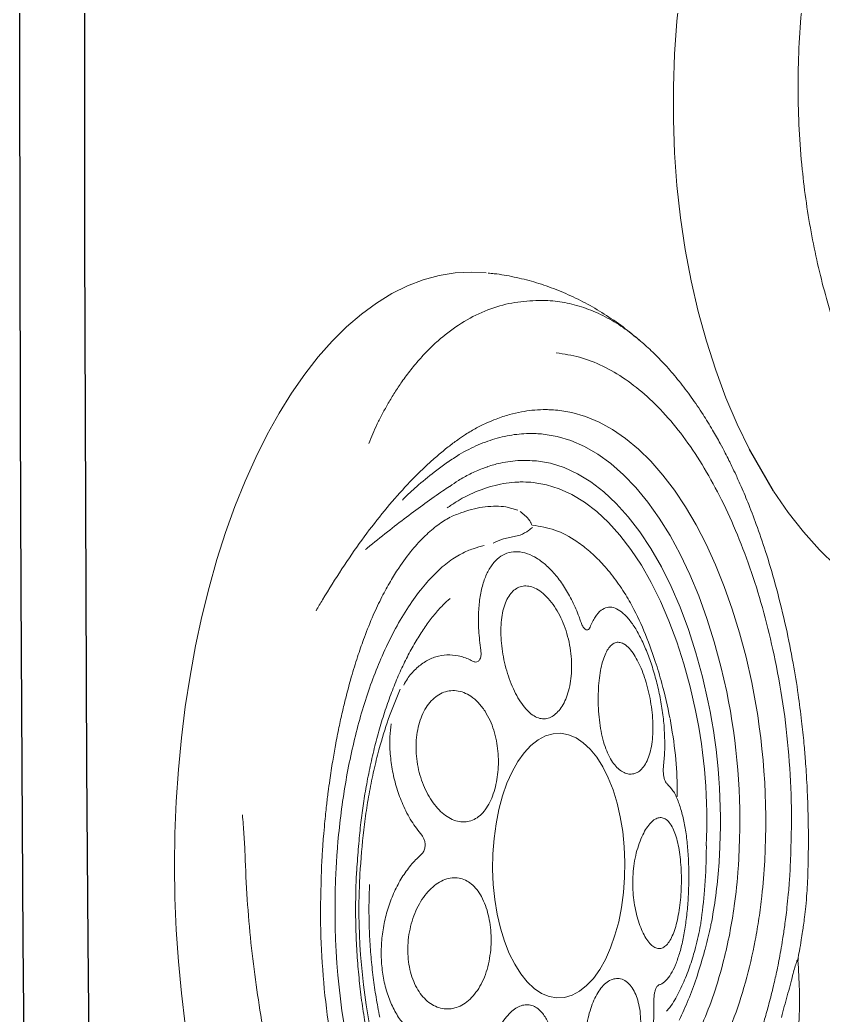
# Model space of a CAD drawing. Extents: x 403 to 503, y 484 to 637.
# Drawn here: x 413.847 to 417.71, y 536.238 to 541.022 of the extents above; entities that cross this region are included whole.
import ezdxf

# ---------------------------------------------------------------- set-up
doc = ezdxf.new("R2010")
doc.units = 0
doc.header["$MEASUREMENT"] = 0
doc.linetypes.add('SLD-Solid', pattern=[0])
doc.layers.add('1', color=4, linetype='Continuous')
doc.layers.add('DIM', color=3, linetype='Continuous')

# ---------------------------------------------------------------- blocks, each defined once
blk = doc.blocks.new('DIRECTIONAL JET1')
at = {"layer": '1', "color": 3, "linetype": 'SLD-Solid', "lineweight": 15, "flags": 128}
for points in [[(1.6656, 1.0425), (1.5441, 1.1012), (1.4165, 1.1554), (1.2832, 1.2047), (1.1448, 1.2491), (1.0017, 1.2884), (0.8547, 1.3223), (0.7042, 1.3508), (0.5509, 1.3737), (0.3953, 1.391), (0.2382, 1.4025), (0.0802, 1.4083), (-0.0782, 1.4083), (-0.2362, 1.4025), (-0.3933, 1.3909), (-0.5488, 1.3736), (-0.7022, 1.3507), (-0.8526, 1.3222), (-0.9997, 1.2882), (-1.1428, 1.249), (-1.2812, 1.2046), (-1.4145, 1.1552), (-1.5421, 1.1011), (-1.6636, 1.0423)], [(-1.8637, 0.9268), (-1.9654, 0.8567), (-2.0591, 0.783), (-2.1447, 0.706), (-2.2216, 0.6261), (-2.2895, 0.5435), (-2.3483, 0.4586), (-2.3977, 0.3717), (-2.4374, 0.2831), (-2.4673, 0.1934), (-2.4873, 0.1026), (-2.4974, 0.0114), (-2.4974, -0.0801), (-2.4938, -0.1237)]]:
    blk.add_lwpolyline(points, dxfattribs=at)
at = {"layer": '1', "color": 3, "linetype": 'SLD-Solid', "lineweight": 15}
blk.add_open_spline([(-1.6352, 0.3749), (-1.6173, 0.3857), (-1.5542, 0.4237), (-1.4384, 0.4848), (-1.2823, 0.5552), (-1.1152, 0.6183), (-0.9494, 0.67), (-0.7893, 0.7111), (-0.6358, 0.7434), (-0.478, 0.7696), (-0.3072, 0.7906), (-0.1247, 0.8046), (0.0704, 0.8101), (0.267, 0.8059), (0.4477, 0.7929), (0.6104, 0.7742), (0.7062, 0.7583), (0.7542, 0.7504)], degree=3, knots=[0, 0, 0, 0, 0.029367, 0.103767, 0.178168, 0.254729, 0.331291, 0.393306, 0.455321, 0.518568, 0.581815, 0.656275, 0.730735, 0.807359, 0.883982, 0.94187, 1, 1, 1, 1], dxfattribs=at)
at = {"layer": 'DIM'}
blk.add_line((-1.8637, 0.9268), (-1.6636, 1.0423), dxfattribs=at)
blk = doc.blocks.new('SS1')
at = {"layer": '1', "color": 3, "linetype": 'SLD-Solid', "lineweight": 15}
for p, q in [((1.9381, -1.3722), (1.8914, -1.308)), ((2.8528, -1.4853), (2.8491, -1.5574)), ((1.57, -1.6407), (1.5871, -1.7212)), ((1.7085, -1.7099), (1.7234, -1.6524)), ((2.5135, -2.3072), (2.5116, -2.3095)), ((0.0948, -2.6164), (0.0588, -2.6162)), ((0.0348, -2.7727), (0.0807, -2.7748)), ((-0.4571, -3.0569), (-0.4548, -3.0569)), ((-0.4548, -3.0569), (-0.4444, -3.0575))]:
    blk.add_line(p, q, dxfattribs=at)
at = {"layer": '1', "color": 3, "linetype": 'SLD-Solid', "lineweight": 15, "flags": 128}
for points in [[(-2.8506, -1.5574), (-2.8542, -1.4853), (-2.85, -1.4081), (-2.8375, -1.331), (-2.8166, -1.2545), (-2.7875, -1.1786), (-2.7502, -1.1036), (-2.7048, -1.0297), (-2.6515, -0.9572), (-2.5905, -0.8862), (-2.5218, -0.817), (-2.4457, -0.7497), (-2.3625, -0.6846), (-2.2723, -0.6219), (-2.1755, -0.5616), (-2.0723, -0.5041), (-1.963, -0.4495), (-1.848, -0.3979), (-1.7276, -0.3495), (-1.602, -0.3044), (-1.4718, -0.2628), (-1.3373, -0.2248), (-1.1989, -0.1904), (-1.0569, -0.1599), (-0.9118, -0.1332), (-0.7641, -0.1106), (-0.6141, -0.0919), (-0.4624, -0.0773), (-0.3092, -0.0669), (-0.1552, -0.0606), (-0.0007, -0.0586), (0.1538, -0.0606), (0.3078, -0.0669), (0.4609, -0.0773), (0.6127, -0.0919), (0.7627, -0.1106), (0.9104, -0.1332), (1.0555, -0.1599), (1.1974, -0.1904), (1.3359, -0.2248), (1.4704, -0.2628), (1.6006, -0.3044), (1.7262, -0.3495), (1.8466, -0.3979), (1.9616, -0.4495), (2.0709, -0.5041), (2.1741, -0.5616), (2.2709, -0.6219), (2.3611, -0.6846), (2.4443, -0.7497), (2.5204, -0.817), (2.589, -0.8862), (2.6501, -0.9572), (2.7034, -1.0297), (2.7488, -1.1036), (2.7861, -1.1786), (2.8152, -1.2545), (2.8361, -1.331), (2.8486, -1.4081), (2.8528, -1.4853), (2.8528, -1.4853)], [(-0.0916, -1.5919), (-0.0178, -1.5887), (0.0561, -1.5899), (0.1293, -1.5953), (0.2007, -1.605), (0.2694, -1.6187), (0.3345, -1.6363), (0.395, -1.6576), (0.4502, -1.6823), (0.4992, -1.71), (0.5415, -1.7403), (0.5765, -1.7729), (0.6037, -1.8073), (0.6227, -1.8431), (0.6332, -1.8797), (0.6352, -1.9167), (0.6286, -1.9535), (0.6135, -1.9897), (0.5901, -2.0248), (0.5587, -2.0583), (0.5197, -2.0898), (0.4737, -2.1187), (0.4212, -2.1448), (0.3631, -2.1677), (0.3001, -2.1871), (0.2329, -2.2026), (0.1626, -2.2142), (0.0902, -2.2216), (0.0164, -2.2247), (-0.0575, -2.2236), (-0.1307, -2.2182), (-0.2021, -2.2085), (-0.2708, -2.1948), (-0.3359, -2.1771), (-0.3964, -2.1559), (-0.4516, -2.1312), (-0.5006, -2.1035), (-0.5429, -2.0732), (-0.5779, -2.0406), (-0.6051, -2.0062), (-0.6241, -1.9704), (-0.6347, -1.9338), (-0.6366, -1.8968), (-0.63, -1.86), (-0.6149, -1.8237), (-0.5915, -1.7886), (-0.5601, -1.7552), (-0.5211, -1.7237), (-0.4751, -1.6947), (-0.4227, -1.6686), (-0.3645, -1.6458), (-0.3015, -1.6264), (-0.2343, -1.6108), (-0.1641, -1.5993), (-0.0916, -1.5919)], [(1.8409, -1.7843), (1.8303, -1.847), (1.811, -1.9091), (1.7829, -1.9703), (1.7464, -2.0305), (1.7014, -2.0891), (1.6483, -2.1461), (1.5873, -2.2011), (1.5188, -2.2538), (1.443, -2.3039), (1.3603, -2.3512), (1.2712, -2.3956), (1.176, -2.4366), (1.0754, -2.4743), (0.9696, -2.5083), (0.8594, -2.5385), (0.7452, -2.5647)], [(1.9444, -1.8003), (1.9332, -1.8665), (1.9127, -1.9322), (1.8831, -1.997), (1.8443, -2.0607), (1.7968, -2.1227), (1.7406, -2.183), (1.6761, -2.2412), (1.6036, -2.2969), (1.5234, -2.3499), (1.4359, -2.4), (1.3416, -2.4469), (1.241, -2.4904), (1.1344, -2.5302), (1.0226, -2.5662), (0.9059, -2.5981), (0.7851, -2.6259)], [(0.835, -2.7143), (0.9567, -2.6865), (1.0744, -2.6547), (1.1876, -2.6191), (1.2959, -2.5799), (1.3987, -2.5371), (1.4956, -2.491), (1.5863, -2.4419), (1.6702, -2.3898), (1.7471, -2.3351), (1.8165, -2.2779), (1.8782, -2.2186), (1.9319, -2.1573), (1.9774, -2.0945), (2.0145, -2.0302), (2.043, -1.9649), (2.0628, -1.8987), (2.0737, -1.8321)], [(2.1883, -1.9025), (2.1776, -1.969), (2.1586, -2.0351), (2.1314, -2.1004), (2.096, -2.1648), (2.0527, -2.2279), (2.0015, -2.2896), (1.9428, -2.3495), (1.8767, -2.4075), (1.8034, -2.4633), (1.7233, -2.5167), (1.6367, -2.5675), (1.5439, -2.6155), (1.4453, -2.6605), (1.3413, -2.7023), (1.2322, -2.7408), (1.1185, -2.7758), (1.0007, -2.8072), (0.8792, -2.8348)]]:
    blk.add_lwpolyline(points, dxfattribs=at)
at = {"layer": '1', "color": 3, "linetype": 'SLD-Solid', "lineweight": 15}
for centre, radius, start, end in [((-0.2097, -4.4154), 3.5849, 86.8359, 101.5119), ((-0.2095, -3.9725), 3.027, 86.8359, 101.5119), ((0.2089, 0.0652), 2.684, 267.5635, 281.5263), ((0.208, 0.2075), 2.8916, 266.8359, 281.5119), ((0.2083, 0.366), 3.1434, 267.6723, 281.4998), ((0.2082, 0.4596), 3.3621, 266.8359, 281.5119)]:
    blk.add_arc(centre, radius, start, end, dxfattribs=at)
for points, knots in [([(0.053, -0.3977), (-0.0192, -0.4007), (-0.1616, -0.4066), (-0.3712, -0.4251), (-0.573, -0.4498), (-0.7662, -0.4806), (-0.9509, -0.5164), (-1.0682, -0.5447), (-1.1262, -0.5586)], [0, 0, 0, 0, 0.177758, 0.350785, 0.519308, 0.683545, 0.843707, 1, 1, 1, 1]), ([(0.2439, -0.385), (0.2123, -0.3878), (0.1488, -0.3935), (0.085, -0.3963), (0.053, -0.3977)], [0, 0, 0, 0, 0.497933, 1, 1, 1, 1]), ([(-0.9872, -0.8387), (-0.9081, -0.8238), (-0.7499, -0.7941), (-0.5008, -0.769), (-0.2478, -0.7575), (-0.0792, -0.7634), (0.0051, -0.7663)], [0, 0, 0, 0, 0.25, 0.5, 0.75, 1, 1, 1, 1]), ([(1.2246, -0.7395), (1.2422, -0.7499), (1.3115, -0.7907), (1.4274, -0.8636), (1.5656, -0.959), (1.6924, -1.0562), (1.8067, -1.1541), (1.8909, -1.2361), (1.9512, -1.3015), (1.9859, -1.3422), (2.0178, -1.382), (2.035, -1.4053), (2.0462, -1.4206)], [0, 0, 0, 0, 0.047927, 0.189273, 0.33146, 0.472864, 0.615132, 0.756548, 0.827223, 0.897894, 0.933233, 1, 1, 1, 1]), ([(0.0051, -0.7663), (0.013, -0.7667), (0.0258, -0.7674), (0.0456, -0.7686), (0.0677, -0.77), (0.0995, -0.7721), (0.1449, -0.7756), (0.1959, -0.7801), (0.2455, -0.785), (0.2967, -0.7906), (0.3506, -0.7971), (0.4221, -0.8069), (0.4969, -0.8181), (0.5816, -0.8331), (0.6607, -0.8486), (0.7363, -0.8652), (0.8218, -0.8859), (0.9146, -0.9109), (1.0116, -0.9413), (1.1072, -0.975), (1.2005, -1.0124), (1.2895, -1.0546), (1.365, -1.0958), (1.4421, -1.144), (1.5171, -1.1989), (1.5843, -1.2626), (1.6373, -1.323), (1.6623, -1.3641), (1.6744, -1.384)], [0, 0, 0, 0, 0.0102, 0.016575, 0.025763, 0.038933, 0.057956, 0.085006, 0.105873, 0.123374, 0.152941, 0.177736, 0.219724, 0.254777, 0.295478, 0.331404, 0.363909, 0.421732, 0.472603, 0.518682, 0.581209, 0.637573, 0.689393, 0.737658, 0.811463, 0.878836, 0.941481, 1, 1, 1, 1]), ([(1.5385, -1.5479), (1.5338, -1.5307), (1.5245, -1.4961), (1.4992, -1.4361), (1.4584, -1.3713), (1.398, -1.3049), (1.3229, -1.239), (1.2329, -1.1749), (1.1269, -1.113), (1.0142, -1.0587), (0.8976, -1.0117), (0.7801, -0.9715), (0.6564, -0.936), (0.5273, -0.9053), (0.3933, -0.8796), (0.2554, -0.8591), (0.1379, -0.8464), (0.0609, -0.8404), (0.0188, -0.8377), (0.0005, -0.8367), (-0.0119, -0.836)], [0, 0, 0, 0, 0.058275, 0.116544, 0.182109, 0.247932, 0.313649, 0.384625, 0.455769, 0.526743, 0.587384, 0.648024, 0.707943, 0.767859, 0.827732, 0.887601, 0.947268, 0.977084, 0.984536, 1, 1, 1, 1]), ([(-0.8637, -0.9952), (-0.8455, -0.9916), (-0.7927, -0.9809), (-0.7033, -0.9658), (-0.5949, -0.9512), (-0.4848, -0.9403), (-0.3733, -0.933), (-0.2612, -0.9294), (-0.1507, -0.9295), (-0.0732, -0.932), (-0.0332, -0.9341), (-0.0285, -0.9343)], [0, 0, 0, 0, 0.069066, 0.200543, 0.332094, 0.463702, 0.595352, 0.727032, 0.858727, 0.983492, 1, 1, 1, 1]), ([(-0.0424, -0.9501), (0.0291, -0.9552), (0.1373, -0.9629), (0.2775, -0.9827), (0.3815, -1.001), (0.4825, -1.0227), (0.5968, -1.0523), (0.7217, -1.0915), (0.8052, -1.1266), (0.847, -1.1442)], [0, 0, 0, 0, 0.215379, 0.326076, 0.43678, 0.547811, 0.658846, 0.829425, 1, 1, 1, 1]), ([(-0.0287, -0.9349), (-0.022, -0.9353), (0.0231, -0.9379), (0.1016, -0.9442), (0.204, -0.9543), (0.2994, -0.967), (0.3943, -0.9829), (0.4908, -1.0022), (0.587, -1.025), (0.6798, -1.0508), (0.7686, -1.0792), (0.8526, -1.1101), (0.9313, -1.1431), (1.0045, -1.1782), (1.0721, -1.2152), (1.1334, -1.2537), (1.1883, -1.2932), (1.235, -1.333), (1.2665, -1.3637), (1.2797, -1.3804), (1.2825, -1.3839)], [0, 0, 0, 0, 0.011485, 0.077613, 0.136037, 0.190529, 0.247168, 0.308671, 0.370596, 0.432748, 0.494966, 0.557033, 0.618591, 0.680213, 0.741971, 0.803559, 0.864731, 0.925255, 0.984201, 1, 1, 1, 1]), ([(-0.7296, -1.0461), (-0.7135, -1.0428), (-0.6665, -1.0333), (-0.5867, -1.0202), (-0.4898, -1.008), (-0.3912, -0.9994), (-0.2916, -0.9946), (-0.1914, -0.9931), (-0.1248, -0.9953), (-0.0915, -0.9964)], [0, 0, 0, 0, 0.080367, 0.233434, 0.386614, 0.539884, 0.693216, 0.846586, 1, 1, 1, 1]), ([(1.5181, -0.9772), (1.5206, -0.9801), (1.5508, -1.016), (1.6033, -1.0818), (1.6754, -1.1744), (1.7411, -1.2636), (1.7894, -1.3323), (1.8153, -1.3711), (1.8223, -1.3817)], [0, 0, 0, 0, 0.020214, 0.248004, 0.470016, 0.69289, 0.915967, 1, 1, 1, 1]), ([(2.0288, -0.9926), (2.0442, -0.9989), (2.0763, -1.0121), (2.124, -1.0343), (2.1733, -1.0592), (2.2237, -1.0872), (2.2747, -1.1182), (2.3289, -1.1543), (2.3846, -1.1957), (2.4404, -1.2428), (2.4929, -1.2932), (2.5549, -1.3621), (2.6193, -1.4524), (2.674, -1.5642), (2.7079, -1.6806), (2.7133, -1.7577), (2.716, -1.7963)], [0, 0, 0, 0, 0.034824, 0.072374, 0.112663, 0.1557, 0.201495, 0.250055, 0.309431, 0.370884, 0.434414, 0.500019, 0.622532, 0.75007, 0.875175, 1, 1, 1, 1]), ([(0.0505, -1.2435), (0.0464, -1.2389), (0.0278, -1.2181), (-0.0118, -1.183), (-0.0731, -1.1418), (-0.143, -1.1073), (-0.2188, -1.0803), (-0.2989, -1.0619), (-0.3811, -1.0524), (-0.4631, -1.0526), (-0.5429, -1.062), (-0.6179, -1.0811), (-0.6865, -1.1089), (-0.7461, -1.145), (-0.7956, -1.1882), (-0.8327, -1.2375), (-0.8573, -1.2934), (-0.8673, -1.3546), (-0.8588, -1.3967), (-0.8545, -1.4178)], [0, 0, 0, 0, 0.017086, 0.077681, 0.138269, 0.198172, 0.258071, 0.317615, 0.377156, 0.436673, 0.49619, 0.55602, 0.615851, 0.676352, 0.736856, 0.798484, 0.860118, 0.930054, 1, 1, 1, 1]), ([(0.6809, -1.1007), (0.6603, -1.0982), (0.6133, -1.0924), (0.536, -1.0949), (0.4523, -1.1059), (0.3701, -1.1265), (0.2887, -1.1569), (0.211, -1.1969), (0.1671, -1.2305), (0.1452, -1.2473)], [0, 0, 0, 0, 0.109227, 0.249518, 0.389815, 0.532722, 0.675639, 0.837807, 1, 1, 1, 1]), ([(-0.1499, -1.535), (-0.138, -1.5277), (-0.1144, -1.5133), (-0.0882, -1.4871), (-0.0697, -1.4584), (-0.0596, -1.427), (-0.0585, -1.3936), (-0.0664, -1.3592), (-0.0837, -1.325), (-0.1095, -1.2922), (-0.1434, -1.2621), (-0.1838, -1.2355), (-0.2297, -1.2135), (-0.2794, -1.1966), (-0.3318, -1.1854), (-0.385, -1.18), (-0.4378, -1.1807), (-0.4887, -1.1873), (-0.5362, -1.1998), (-0.5792, -1.2174), (-0.6164, -1.24), (-0.6471, -1.2666), (-0.6701, -1.2967), (-0.6851, -1.3293), (-0.6913, -1.3634), (-0.6888, -1.3981), (-0.6772, -1.4323), (-0.657, -1.4651), (-0.6283, -1.4953), (-0.5921, -1.5223), (-0.549, -1.5449), (-0.5004, -1.5626), (-0.4476, -1.5747), (-0.393, -1.5811), (-0.338, -1.5819), (-0.2855, -1.5775), (-0.2368, -1.5682), (-0.1903, -1.5547), (-0.1639, -1.5418), (-0.1499, -1.535)], [0, 0, 0, 0, 0.026961, 0.053928, 0.080851, 0.107776, 0.135596, 0.163415, 0.191383, 0.219349, 0.246957, 0.274563, 0.301675, 0.328785, 0.355461, 0.382135, 0.408506, 0.434876, 0.461091, 0.487307, 0.513516, 0.539726, 0.566078, 0.592432, 0.619069, 0.645707, 0.672755, 0.699804, 0.727332, 0.754862, 0.782791, 0.810719, 0.838629, 0.866531, 0.893521, 0.920503, 0.945925, 0.971348, 1, 1, 1, 1]), ([(0.982, -1.4924), (0.9846, -1.4875), (0.9963, -1.4651), (1.0098, -1.4237), (1.0145, -1.3688), (1.0048, -1.3152), (0.9821, -1.2644), (0.9458, -1.2183), (0.907, -1.1831), (0.8768, -1.1667), (0.8665, -1.161)], [0, 0, 0, 0, 0.041855, 0.19029, 0.338711, 0.485452, 0.632183, 0.778044, 0.923899, 1, 1, 1, 1]), ([(1.8914, -1.308), (1.8683, -1.2793), (1.8337, -1.2364), (1.7876, -1.1851), (1.7647, -1.1625), (1.7563, -1.1543)], [0, 0, 0, 0, 0.5589873, 0.83844, 1, 1, 1, 1]), ([(0.1452, -1.2473), (0.1418, -1.2499), (0.1344, -1.2554), (0.1197, -1.2614), (0.1018, -1.2645), (0.0821, -1.2628), (0.0633, -1.2557), (0.0547, -1.2476), (0.0505, -1.2435)], [0, 0, 0, 0, 0.130196, 0.289219, 0.442003, 0.610949, 0.805825, 1, 1, 1, 1]), ([(0.7417, -1.5519), (0.7559, -1.5417), (0.7842, -1.5212), (0.8136, -1.4862), (0.8325, -1.4503), (0.8414, -1.4148), (0.8405, -1.3795), (0.8306, -1.3457), (0.8117, -1.3144), (0.7848, -1.2863), (0.7505, -1.2625), (0.7103, -1.2434), (0.6648, -1.2297), (0.6158, -1.2215), (0.5643, -1.2193), (0.5119, -1.2226), (0.4599, -1.2317), (0.4095, -1.2461), (0.3624, -1.2653), (0.3195, -1.2889), (0.2824, -1.3161), (0.2516, -1.3461), (0.2286, -1.3781), (0.2136, -1.4112), (0.2076, -1.4444), (0.2108, -1.4768), (0.2234, -1.5073), (0.2449, -1.5352), (0.275, -1.5597), (0.3117, -1.5801), (0.3543, -1.5961), (0.4001, -1.6076), (0.4486, -1.6145), (0.4986, -1.617), (0.5494, -1.6147), (0.6006, -1.6075), (0.6504, -1.5948), (0.6991, -1.5768), (0.7271, -1.5604), (0.7417, -1.5519)], [0, 0, 0, 0, 0.0313687, 0.0627342, 0.0904991, 0.1182616, 0.1455166, 0.1727696, 0.1995595, 0.226348, 0.2527917, 0.2792349, 0.3054794, 0.331724, 0.3579199, 0.3841165, 0.4104125, 0.4367099, 0.4632506, 0.4897933, 0.5167114, 0.5436318, 0.5710205, 0.5984107, 0.6262483, 0.654085, 0.6820732, 0.7100553, 0.7374185, 0.7647729, 0.7906278, 0.816482, 0.8413128, 0.8661493, 0.8916372, 0.9171302, 0.9440604, 0.9709925, 1, 1, 1, 1]), ([(1.7235, -1.652), (1.7235, -1.652), (1.7256, -1.6374), (1.728, -1.6059), (1.724, -1.5374), (1.7072, -1.4644), (1.6838, -1.4071), (1.6757, -1.3872)], [0, 0, 0, 0, 0.0000039, 0.203726, 0.4074939, 0.7949562, 1, 1, 1, 1]), ([(1.7186, -1.3695), (1.7285, -1.384), (1.7561, -1.4245), (1.7961, -1.5012), (1.8246, -1.5819), (1.8387, -1.6541), (1.8429, -1.6992), (1.8439, -1.7427), (1.8421, -1.768), (1.8409, -1.7843)], [0, 0, 0, 0, 0.108436, 0.302375, 0.560568, 0.689551, 0.818549, 0.883022, 1, 1, 1, 1]), ([(1.8224, -1.382), (1.832, -1.3959), (1.8545, -1.4285), (1.8828, -1.4805), (1.905, -1.5279), (1.9139, -1.5566), (1.9166, -1.5652)], [0, 0, 0, 0, 0.227114, 0.531205, 0.859261, 1, 1, 1, 1]), ([(2.0737, -1.8321), (2.0746, -1.8205), (2.078, -1.778), (2.0748, -1.7042), (2.0567, -1.6112), (2.0237, -1.5189), (1.9835, -1.4393), (1.9509, -1.3911), (1.9383, -1.3725)], [0, 0, 0, 0, 0.074834, 0.274554, 0.475512, 0.675319, 0.875127, 1, 1, 1, 1]), ([(2.0462, -1.4206), (2.0462, -1.4206), (2.0552, -1.4329), (2.0753, -1.4634), (2.1035, -1.5107), (2.1275, -1.5597), (2.1499, -1.6126), (2.1678, -1.6674), (2.1811, -1.7252), (2.1888, -1.7791), (2.1914, -1.8227), (2.1913, -1.8643), (2.1894, -1.8879), (2.1883, -1.9025)], [0, 0, 0, 0, 0.000002, 0.080793, 0.193216, 0.30213, 0.388292, 0.523186, 0.641729, 0.744268, 0.85468, 0.909886, 1, 1, 1, 1]), ([(1.035, -1.5319), (1.0302, -1.5324), (1.0195, -1.5336), (1.0039, -1.5323), (0.9896, -1.5276), (0.9795, -1.5188), (0.9762, -1.5063), (0.98, -1.4971), (0.982, -1.4924)], [0, 0, 0, 0, 0.130196, 0.289219, 0.442004, 0.610949, 0.805825, 1, 1, 1, 1]), ([(1.1735, -2.0118), (1.1808, -2.0092), (1.214, -1.9976), (1.2705, -1.9731), (1.3376, -1.9355), (1.3955, -1.8935), (1.4428, -1.8486), (1.4781, -1.8021), (1.501, -1.7555), (1.5103, -1.71), (1.5063, -1.667), (1.4884, -1.6278), (1.4576, -1.5932), (1.414, -1.5646), (1.359, -1.5424), (1.2937, -1.5275), (1.2168, -1.5197), (1.1298, -1.5201), (1.0666, -1.5279), (1.035, -1.5319)], [0, 0, 0, 0, 0.017086, 0.077681, 0.138269, 0.198172, 0.258071, 0.317615, 0.377157, 0.436674, 0.49619, 0.55602, 0.615851, 0.676352, 0.736856, 0.798484, 0.860118, 0.930054, 1, 1, 1, 1]), ([(-0.7115, -1.8295), (-0.7037, -1.8222), (-0.6881, -1.8077), (-0.6744, -1.7835), (-0.6686, -1.7584), (-0.6711, -1.7325), (-0.6818, -1.7065), (-0.7005, -1.6802), (-0.7272, -1.6543), (-0.7617, -1.6289), (-0.803, -1.6052), (-0.8502, -1.5838), (-0.9018, -1.5658), (-0.9558, -1.5517), (-1.0108, -1.5423), (-1.0647, -1.5377), (-1.1162, -1.5384), (-1.1638, -1.544), (-1.2061, -1.5548), (-1.2422, -1.5701), (-1.2711, -1.5897), (-1.2923, -1.613), (-1.305, -1.6393), (-1.3092, -1.6678), (-1.3046, -1.6978), (-1.2915, -1.7284), (-1.2701, -1.7587), (-1.2411, -1.7879), (-1.205, -1.8149), (-1.1628, -1.8392), (-1.1155, -1.8596), (-1.0642, -1.8757), (-1.0103, -1.8867), (-0.9552, -1.8924), (-0.9007, -1.8923), (-0.8481, -1.8865), (-0.7998, -1.8751), (-0.7511, -1.8571), (-0.7259, -1.8395), (-0.7115, -1.8295)], [0, 0, 0, 0, 0.024899, 0.049796, 0.074681, 0.099571, 0.124891, 0.150216, 0.176963, 0.203713, 0.231496, 0.259279, 0.287258, 0.315236, 0.342876, 0.370514, 0.39766, 0.424803, 0.451505, 0.478205, 0.504593, 0.530979, 0.5572, 0.583422, 0.609627, 0.635834, 0.662172, 0.688512, 0.715126, 0.741742, 0.768759, 0.795778, 0.823274, 0.850772, 0.878683, 0.906593, 0.934528, 0.962456, 1, 1, 1, 1]), ([(1.9151, -1.5583), (1.9212, -1.5771), (1.9323, -1.6116), (1.9443, -1.6779), (1.9489, -1.7399), (1.9454, -1.7858), (1.9444, -1.8003)], [0, 0, 0, 0, 0.23448, 0.429958, 0.821288, 1, 1, 1, 1]), ([(2.5137, -2.3074), (2.5305, -2.2879), (2.5716, -2.2406), (2.6288, -2.1608), (2.6857, -2.0698), (2.734, -1.9771), (2.7741, -1.8831), (2.8062, -1.7882), (2.8296, -1.6927), (2.8433, -1.6187), (2.8466, -1.5765), (2.8474, -1.5666)], [0, 0, 0, 0, 0.092993, 0.226305, 0.356267, 0.482979, 0.6067, 0.727796, 0.846682, 0.963797, 1, 1, 1, 1]), ([(1.5499, -1.5908), (1.5571, -1.6076), (1.5643, -1.6245), (1.57, -1.6407), (1.57, -1.6407)], [0, 0, 0, 0, 0.999979, 1, 1, 1, 1]), ([(1.2644, -1.872), (1.2768, -1.8615), (1.3016, -1.8406), (1.3259, -1.8082), (1.3402, -1.7772), (1.3452, -1.7483), (1.3411, -1.7212), (1.3287, -1.6965), (1.3079, -1.675), (1.2797, -1.6569), (1.2444, -1.643), (1.2033, -1.6333), (1.1572, -1.6282), (1.1074, -1.6276), (1.0551, -1.6316), (1.0017, -1.6398), (0.9486, -1.6522), (0.897, -1.6683), (0.8489, -1.6878), (0.8052, -1.71), (0.7678, -1.7346), (0.738, -1.7607), (0.717, -1.788), (0.7054, -1.8154), (0.7039, -1.8424), (0.7113, -1.8681), (0.7274, -1.892), (0.7508, -1.9136), (0.7814, -1.9325), (0.8187, -1.9484), (0.862, -1.9602), (0.9108, -1.9676), (0.9634, -1.9696), (1.0185, -1.9661), (1.0739, -1.9569), (1.1278, -1.9424), (1.1783, -1.9231), (1.2252, -1.8997), (1.2512, -1.8813), (1.2644, -1.872)], [0, 0, 0, 0, 0.0302064, 0.0604105, 0.0869265, 0.1134417, 0.1397102, 0.1659788, 0.1921723, 0.2183666, 0.2446344, 0.2709036, 0.2973913, 0.3238809, 0.3507245, 0.3775703, 0.4048735, 0.4321783, 0.4599481, 0.4877177, 0.5157205, 0.5437183, 0.5712666, 0.5988057, 0.6249466, 0.651085, 0.6759795, 0.7008794, 0.7261508, 0.7514279, 0.7781169, 0.8048084, 0.8325658, 0.8603226, 0.8883073, 0.9162897, 0.9439489, 0.9716057, 1, 1, 1, 1]), ([(1.7234, -1.6524), (1.7234, -1.6524), (1.7234, -1.6523), (1.7235, -1.6522), (1.7235, -1.6521), (1.7235, -1.6521)], [0, 0, 0, 0, 0.313019, 0.656517, 1, 1, 1, 1]), ([(1.5872, -1.7212), (1.5948, -1.7358), (1.608, -1.7609), (1.62, -1.7745), (1.6251, -1.7801)], [0, 0, 0, 0, 0.579617, 1, 1, 1, 1]), ([(1.636, -1.7773), (1.6385, -1.7765), (1.6415, -1.7755), (1.6488, -1.7721), (1.6645, -1.7622), (1.6831, -1.7443), (1.695, -1.7289), (1.7008, -1.7213)], [0, 0, 0, 0, 0.064952, 0.077897, 0.212974, 0.612518, 1, 1, 1, 1]), ([(1.6362, -1.7802), (1.6304, -1.8162), (1.6185, -1.8888), (1.5693, -1.9807), (1.5113, -2.056), (1.4528, -2.116), (1.3832, -2.1738), (1.3181, -2.2188), (1.2758, -2.244), (1.2629, -2.2517)], [0, 0, 0, 0, 0.209599, 0.423223, 0.551018, 0.678812, 0.810318, 0.941824, 1, 1, 1, 1]), ([(2.716, -1.7963), (2.7159, -1.8272), (2.7158, -1.889), (2.6977, -1.9814), (2.6667, -2.073), (2.6218, -2.1618), (2.5712, -2.2402), (2.5306, -2.2874), (2.5135, -2.3072)], [0, 0, 0, 0, 0.176436, 0.353137, 0.5301, 0.707323, 0.876868, 1, 1, 1, 1]), ([(2.4645, -1.8946), (2.4588, -1.9322), (2.4473, -2.0074), (2.4034, -2.1186), (2.3403, -2.2273), (2.2568, -2.3326), (2.154, -2.4335), (2.0327, -2.5291), (1.894, -2.6186), (1.7391, -2.7013), (1.5695, -2.7763), (1.3864, -2.8429), (1.1922, -2.9013), (1.0546, -2.9323), (0.9858, -2.9477)], [0, 0, 0, 0, 0.083333, 0.166667, 0.25, 0.333333, 0.416667, 0.5, 0.583333, 0.666667, 0.75, 0.833333, 0.916667, 1, 1, 1, 1]), ([(-1.1977, -1.9619), (-1.2032, -1.9633), (-1.2281, -1.9699), (-1.267, -1.9839), (-1.3068, -2.0061), (-1.3336, -2.0322), (-1.3472, -2.0612), (-1.3468, -2.0929), (-1.3331, -2.1263), (-1.3059, -2.1608), (-1.2664, -2.1955), (-1.2152, -2.2295), (-1.1538, -2.2618), (-1.0837, -2.2913), (-1.0067, -2.3173), (-0.9248, -2.3385), (-0.837, -2.3549), (-0.7456, -2.3649), (-0.6862, -2.3645), (-0.6564, -2.3642)], [0, 0, 0, 0, 0.017086, 0.077681, 0.13827, 0.198173, 0.258071, 0.317615, 0.377157, 0.436674, 0.49619, 0.55602, 0.615851, 0.676352, 0.736856, 0.798485, 0.860118, 0.930054, 1, 1, 1, 1]), ([(-0.5819, -2.2554), (-0.5731, -2.2476), (-0.5555, -2.2319), (-0.5439, -2.2051), (-0.543, -2.1778), (-0.5517, -2.1517), (-0.5698, -2.1266), (-0.5957, -2.1039), (-0.6286, -2.084), (-0.6668, -2.0671), (-0.71, -2.0532), (-0.7575, -2.0419), (-0.8083, -2.0335), (-0.8618, -2.0279), (-0.916, -2.0255), (-0.9694, -2.0263), (-1.0198, -2.0305), (-1.0656, -2.0381), (-1.105, -2.0489), (-1.1369, -2.0626), (-1.1604, -2.079), (-1.1752, -2.0975), (-1.1806, -2.1179), (-1.1771, -2.1395), (-1.1645, -2.1619), (-1.1438, -2.1844), (-1.1152, -2.2064), (-1.08, -2.2275), (-1.0387, -2.2469), (-0.9928, -2.2642), (-0.9434, -2.2787), (-0.8917, -2.2901), (-0.8393, -2.2978), (-0.7871, -2.3017), (-0.737, -2.3012), (-0.6899, -2.2965), (-0.6476, -2.2872), (-0.6102, -2.2739), (-0.5914, -2.2616), (-0.5819, -2.2554)], [0, 0, 0, 0, 0.0317441, 0.0634826, 0.0912546, 0.1190178, 0.1455175, 0.1720125, 0.197065, 0.222122, 0.2471727, 0.2722295, 0.298601, 0.3249759, 0.3525729, 0.38017, 0.4081675, 0.4361629, 0.4639181, 0.4916708, 0.5189442, 0.5462155, 0.5730208, 0.5998247, 0.6262788, 0.6527322, 0.6789814, 0.7052307, 0.7314257, 0.7576215, 0.7839112, 0.8102022, 0.8367314, 0.8632625, 0.8901646, 0.917069, 0.9444396, 0.9718118, 1, 1, 1, 1]), ([(1.0413, -2.3246), (1.0625, -2.3151), (1.1051, -2.2961), (1.1569, -2.2651), (1.1983, -2.2331), (1.2266, -2.2008), (1.2418, -2.169), (1.2425, -2.1385), (1.2281, -2.1088), (1.1973, -2.0808), (1.1624, -2.065), (1.1449, -2.0571)], [0, 0, 0, 0, 0.105651, 0.21186, 0.31807, 0.42547, 0.532874, 0.642276, 0.751686, 0.875834, 1, 1, 1, 1]), ([(1.1449, -2.0571), (1.1423, -2.0558), (1.1363, -2.0531), (1.1316, -2.0469), (1.1317, -2.0387), (1.1388, -2.0292), (1.1534, -2.0194), (1.1668, -2.0143), (1.1735, -2.0118)], [0, 0, 0, 0, 0.130196, 0.289219, 0.442004, 0.610949, 0.805825, 1, 1, 1, 1]), ([(1.0122, -2.2695), (1.0231, -2.2618), (1.0447, -2.2464), (1.0639, -2.2236), (1.0731, -2.2022), (1.0733, -2.1825), (1.0645, -2.1641), (1.0473, -2.1472), (1.0217, -2.1323), (0.9885, -2.1195), (0.9483, -2.1093), (0.9022, -2.1017), (0.8514, -2.0971), (0.7972, -2.0956), (0.7413, -2.0976), (0.6856, -2.103), (0.632, -2.1122), (0.5829, -2.1249), (0.5398, -2.1411), (0.504, -2.1599), (0.476, -2.1809), (0.4554, -2.2033), (0.4427, -2.2265), (0.4376, -2.2502), (0.4409, -2.2734), (0.4527, -2.2956), (0.4733, -2.3154), (0.5022, -2.3323), (0.5389, -2.3455), (0.5819, -2.3546), (0.6301, -2.3593), (0.6816, -2.3598), (0.7352, -2.356), (0.789, -2.3486), (0.8417, -2.3377), (0.8917, -2.3239), (0.9376, -2.3076), (0.979, -2.2894), (1.0011, -2.2761), (1.0122, -2.2695)], [0, 0, 0, 0, 0.029882, 0.059765, 0.08602, 0.112278, 0.138759, 0.165243, 0.192078, 0.218916, 0.246209, 0.273504, 0.301265, 0.329026, 0.357029, 0.385028, 0.412595, 0.440154, 0.466329, 0.4925, 0.517406, 0.542317, 0.567565, 0.592819, 0.619479, 0.646142, 0.673886, 0.701629, 0.729616, 0.757601, 0.78527, 0.812936, 0.840111, 0.867285, 0.89401, 0.920734, 0.947136, 0.973537, 1, 1, 1, 1]), ([(-0.0065, -3.0202), (-0.0144, -3.0197), (-0.0272, -3.019), (-0.047, -3.0178), (-0.0691, -3.0163), (-0.1009, -3.0139), (-0.1463, -3.01), (-0.1973, -3.0048), (-0.2469, -2.9989), (-0.2981, -2.9922), (-0.352, -2.9842), (-0.4235, -2.9722), (-0.4983, -2.9579), (-0.583, -2.9389), (-0.6621, -2.9189), (-0.7377, -2.8974), (-0.8232, -2.8704), (-0.916, -2.8372), (-1.013, -2.797), (-1.1086, -2.7522), (-1.2019, -2.7022), (-1.2909, -2.6465), (-1.3664, -2.5928), (-1.4435, -2.5305), (-1.5185, -2.459), (-1.5857, -2.3797), (-1.6387, -2.3038), (-1.6637, -2.2544), (-1.6759, -2.2306)], [0, 0, 0, 0, 0.0102, 0.016575, 0.025763, 0.038933, 0.057956, 0.085006, 0.105873, 0.123374, 0.152941, 0.177736, 0.219724, 0.254777, 0.295479, 0.331404, 0.363909, 0.421732, 0.472603, 0.518682, 0.581209, 0.637573, 0.689393, 0.737658, 0.811463, 0.878836, 0.941481, 1, 1, 1, 1]), ([(0.0227, -2.8973), (-0.0342, -2.8934), (-0.1274, -2.8869), (-0.2544, -2.87), (-0.3946, -2.8462), (-0.5639, -2.8067), (-0.7534, -2.7448), (-0.926, -2.6695), (-1.0662, -2.589), (-1.1773, -2.5075), (-1.2635, -2.4284), (-1.3252, -2.3566), (-1.3555, -2.3109), (-1.3666, -2.2943)], [0, 0, 0, 0, 0.09169, 0.150519, 0.209337, 0.327212, 0.445034, 0.562877, 0.680719, 0.770033, 0.859578, 0.948891, 1, 1, 1, 1]), ([(0.1862, -2.4515), (0.1954, -2.4457), (0.2138, -2.4341), (0.2275, -2.4147), (0.2314, -2.3948), (0.226, -2.3747), (0.2115, -2.3543), (0.1883, -2.3341), (0.1567, -2.3147), (0.1178, -2.2971), (0.0727, -2.2823), (0.0236, -2.2711), (-0.0281, -2.2642), (-0.0798, -2.2617), (-0.1307, -2.2635), (-0.1795, -2.269), (-0.2259, -2.2778), (-0.2695, -2.2897), (-0.3087, -2.3041), (-0.343, -2.3209), (-0.3703, -2.3391), (-0.3897, -2.3584), (-0.3999, -2.3781), (-0.4009, -2.3975), (-0.392, -2.4161), (-0.3743, -2.4334), (-0.3478, -2.4492), (-0.314, -2.4631), (-0.2736, -2.4748), (-0.2281, -2.4842), (-0.1786, -2.4911), (-0.1269, -2.4954), (-0.074, -2.497), (-0.0217, -2.4959), (0.0288, -2.4922), (0.0762, -2.4858), (0.1189, -2.4769), (0.1569, -2.4656), (0.1763, -2.4562), (0.1862, -2.4515)], [0, 0, 0, 0, 0.030396, 0.060795, 0.08804, 0.115287, 0.143037, 0.170786, 0.198789, 0.226788, 0.254382, 0.281967, 0.30819, 0.33441, 0.359333, 0.384261, 0.409477, 0.434699, 0.461317, 0.487938, 0.515662, 0.543386, 0.571376, 0.599364, 0.627046, 0.654725, 0.681915, 0.709103, 0.735839, 0.762575, 0.788984, 0.815393, 0.841622, 0.867852, 0.894053, 0.920254, 0.946574, 0.972895, 1, 1, 1, 1]), ([(0.981, -2.371), (1.031, -2.3536), (1.132, -2.3183), (1.2189, -2.274), (1.2629, -2.2517)], [0, 0, 0, 0, 0.494736, 1, 1, 1, 1]), ([(0.6484, -2.4143), (0.6502, -2.4143), (0.678, -2.4135), (0.735, -2.4063), (0.8165, -2.3931), (0.8965, -2.3742), (0.973, -2.3516), (1.0185, -2.3336), (1.0413, -2.3246)], [0, 0, 0, 0, 0.01374, 0.211727, 0.409699, 0.606499, 0.803289, 1, 1, 1, 1]), ([(1.1423, -3), (1.2059, -2.985), (1.3257, -2.9569), (1.4859, -2.9097), (1.6197, -2.8646), (1.7289, -2.8232), (1.8119, -2.7884), (1.8725, -2.7612), (1.9143, -2.7415), (1.9494, -2.7242), (1.9862, -2.7055), (2.0352, -2.6795), (2.0978, -2.6441), (2.1728, -2.5981), (2.251, -2.5449), (2.3276, -2.4869), (2.3973, -2.4276), (2.46, -2.3682), (2.4974, -2.3267), (2.5156, -2.3065)], [0, 0, 0, 0, 0.106658, 0.200778, 0.282759, 0.352739, 0.410209, 0.448322, 0.477641, 0.498229, 0.523773, 0.557709, 0.607024, 0.66766, 0.738328, 0.808454, 0.875632, 0.939412, 1, 1, 1, 1]), ([(-0.6564, -2.3642), (-0.6519, -2.3642), (-0.6418, -2.364), (-0.6251, -2.3653), (-0.6072, -2.3685), (-0.5907, -2.3738), (-0.5783, -2.3809), (-0.5758, -2.3858), (-0.5745, -2.3883)], [0, 0, 0, 0, 0.130196, 0.289219, 0.442005, 0.610949, 0.805825, 1, 1, 1, 1]), ([(-0.5745, -2.3883), (-0.5736, -2.3908), (-0.5698, -2.4024), (-0.5554, -2.4224), (-0.5238, -2.4466), (-0.4804, -2.4686), (-0.4425, -2.4809), (-0.4237, -2.487)], [0, 0, 0, 0, 0.066314, 0.301488, 0.53664, 0.769131, 1, 1, 1, 1]), ([(0.7088, -2.4413), (0.7651, -2.4292), (0.8593, -2.409), (0.9461, -2.3819), (0.981, -2.371)], [0, 0, 0, 0, 0.597821, 1, 1, 1, 1]), ([(-1.0527, -2.4287), (-1.0366, -2.4406), (-0.9863, -2.478), (-0.8906, -2.536), (-0.7618, -2.5989), (-0.6173, -2.6546), (-0.4713, -2.6977), (-0.3281, -2.7297), (-0.1801, -2.7542), (-0.0581, -2.7672), (0.0189, -2.7718), (0.0348, -2.7727)], [0, 0, 0, 0, 0.06262, 0.195551, 0.328905, 0.461838, 0.604644, 0.712946, 0.820335, 0.963143, 1, 1, 1, 1]), ([(-0.7006, -2.4252), (-0.6946, -2.4304), (-0.6665, -2.4546), (-0.6091, -2.486), (-0.5301, -2.5216), (-0.4622, -2.5452), (-0.421, -2.5571), (-0.4082, -2.5607)], [0, 0, 0, 0, 0.071009, 0.336932, 0.60748, 0.878147, 1, 1, 1, 1]), ([(0.2535, -2.4988), (0.273, -2.493), (0.3146, -2.4806), (0.3626, -2.4567), (0.3823, -2.4373), (0.3922, -2.4275)], [0, 0, 0, 0, 0.3058509, 0.652899, 1, 1, 1, 1]), ([(0.3922, -2.4275), (0.3937, -2.426), (0.397, -2.4226), (0.4066, -2.4176), (0.4211, -2.413), (0.44, -2.4097), (0.4616, -2.4087), (0.4744, -2.4099), (0.4808, -2.4105)], [0, 0, 0, 0, 0.130197, 0.28922, 0.442004, 0.610949, 0.805826, 1, 1, 1, 1]), ([(0.4808, -2.4105), (0.4873, -2.4112), (0.5171, -2.4147), (0.572, -2.4178), (0.6235, -2.4154), (0.6484, -2.4143)], [0, 0, 0, 0, 0.127403, 0.579223, 1, 1, 1, 1]), ([(-0.7435, -2.4859), (-0.7116, -2.5008), (-0.6476, -2.5307), (-0.5414, -2.5704), (-0.465, -2.5924), (-0.4259, -2.6037)], [0, 0, 0, 0, 0.326121, 0.65485, 1, 1, 1, 1]), ([(-0.4237, -2.487), (-0.4236, -2.4871), (-0.4053, -2.4934), (-0.3598, -2.5035), (-0.2888, -2.5165), (-0.2107, -2.5257), (-0.1292, -2.5313), (-0.0462, -2.5329), (0.0361, -2.5306), (0.1149, -2.5242), (0.1895, -2.514), (0.232, -2.5039), (0.2535, -2.4988)], [0, 0, 0, 0, 0.000765, 0.110863, 0.220956, 0.331004, 0.44105, 0.551678, 0.662306, 0.774174, 0.886047, 1, 1, 1, 1]), ([(0.331, -2.4758), (0.3415, -2.4759), (0.4085, -2.477), (0.5365, -2.4704), (0.648, -2.4516), (0.7061, -2.4419)], [0, 0, 0, 0, 0.081551, 0.521265, 1, 1, 1, 1]), ([(0.3312, -2.4751), (0.3311, -2.4753), (0.331, -2.4755), (0.331, -2.4757), (0.331, -2.4758)], [0, 0, 0, 0, 0.70168, 1, 1, 1, 1]), ([(-0.4082, -2.5607), (-0.3727, -2.5697), (-0.3286, -2.5809), (-0.2834, -2.5891), (-0.2746, -2.5907)], [0, 0, 0, 0, 0.805779, 1, 1, 1, 1]), ([(-0.2904, -2.6376), (-0.3259, -2.6299), (-0.3717, -2.6199), (-0.4159, -2.6067), (-0.4259, -2.6037)], [0, 0, 0, 0, 0.772737, 1, 1, 1, 1]), ([(0.0588, -2.6162), (0.0588, -2.6162), (-0.0003, -2.6146), (-0.1122, -2.6109), (-0.2227, -2.5972), (-0.2746, -2.5907)], [0, 0, 0, 0, 0.000007, 0.529922, 1, 1, 1, 1]), ([(0.0484, -2.6797), (0.0368, -2.679), (-0.0224, -2.6756), (-0.1289, -2.6651), (-0.2295, -2.6495), (-0.2827, -2.6391), (-0.2904, -2.6376)], [0, 0, 0, 0, 0.100471, 0.512922, 0.929534, 1, 1, 1, 1]), ([(-2.0153, -2.714), (-1.9759, -2.7361), (-1.9009, -2.778), (-1.7838, -2.8322), (-1.6742, -2.8769), (-1.575, -2.9123), (-1.4827, -2.9416), (-1.401, -2.9646), (-1.3317, -2.982), (-1.2739, -2.9952), (-1.209, -3.0088), (-1.1251, -3.0242), (-1.0182, -3.0403), (-0.8937, -3.0541), (-0.7518, -3.0632), (-0.6046, -3.0661), (-0.5039, -3.0598), (-0.4571, -3.0569)], [0, 0, 0, 0, 0.098821, 0.187964, 0.266698, 0.335212, 0.393504, 0.452104, 0.494888, 0.525992, 0.560831, 0.615318, 0.678996, 0.751735, 0.83283, 0.922363, 1, 1, 1, 1]), ([(0.9858, -2.9477), (0.9067, -2.9626), (0.7484, -2.9924), (0.4994, -3.0175), (0.2464, -3.029), (0.0778, -3.0231), (-0.0065, -3.0202)], [0, 0, 0, 0, 0.25, 0.5, 0.75, 1, 1, 1, 1]), ([(-0.4548, -3.0569), (-0.4546, -3.0561), (-0.4544, -3.0551), (-0.459, -3.0522), (-0.4714, -3.0474), (-0.4968, -3.04), (-0.5481, -3.0262), (-0.6276, -3.0065), (-0.6949, -2.9863), (-0.7307, -2.9771), (-0.7307, -2.9771)], [0, 0, 0, 0, 0.0464233, 0.0560273, 0.1365741, 0.2446153, 0.3551548, 0.6764348, 0.9999938, 1, 1, 1, 1]), ([(-0.0535, -3.1043), (-0.0086, -3.1055), (0.0757, -3.1077), (0.1933, -3.1071), (0.2937, -3.1046), (0.3769, -3.101), (0.4448, -3.0971), (0.5129, -3.0923), (0.5949, -3.0854), (0.7016, -3.0743), (0.8305, -3.0575), (0.9811, -3.0336), (1.086, -3.0117), (1.1423, -3)], [0, 0, 0, 0, 0.109187, 0.204658, 0.286514, 0.35451, 0.408702, 0.453846, 0.523255, 0.612373, 0.721287, 0.850284, 1, 1, 1, 1]), ([(-0.4568, -3.0583), (-0.4561, -3.0581), (-0.4538, -3.0574), (-0.4514, -3.0584), (-0.4497, -3.0592)], [0, 0, 0, 0, 0.29141, 1, 1, 1, 1]), ([(-0.4537, -3.0559), (-0.4397, -3.0586), (-0.4079, -3.0649), (-0.3624, -3.0726), (-0.321, -3.079), (-0.2846, -3.0842), (-0.2447, -3.0894), (-0.193, -3.0951), (-0.1278, -3.1009), (-0.0798, -3.1031), (-0.0535, -3.1043)], [0, 0, 0, 0, 0.105991, 0.240604, 0.342909, 0.417765, 0.513714, 0.642736, 0.8045, 1, 1, 1, 1]), ([(-0.4444, -3.0575), (-0.4444, -3.0575), (-0.4459, -3.0588), (-0.4486, -3.0572), (-0.451, -3.0573), (-0.4519, -3.0574)], [0, 0, 0, 0, 0.000068, 0.66005, 1, 1, 1, 1]), ([(-0.0543, -3.1027), (-0.0541, -3.1043), (-0.0539, -3.1065), (-0.0536, -3.1042), (-0.0535, -3.1035)], [0, 0, 0, 0, 0.694797, 1, 1, 1, 1])]:
    blk.add_open_spline(points, degree=3, knots=knots, dxfattribs=at)
blk = doc.blocks.new('GRANDEE')
at = {"layer": '1', "color": 2, "linetype": 'Continuous'}
blk.add_lwpolyline([(10.8921, 31.7565), (10.8796, 32.5934), (10.8685, 33.4305), (10.8586, 34.2678), (10.8501, 35.1052), (10.8429, 35.9428), (10.837, 36.7804), (10.8324, 37.6182), (10.8292, 38.456), (10.8272, 39.2938), (10.8266, 40.1317), (10.8272, 40.9696), (10.8292, 41.8074), (10.8325, 42.6452), (10.8371, 43.4829), (10.843, 44.3206), (10.8503, 45.1581), (10.8588, 45.9955), (10.8687, 46.8327), (10.8923, 48.5065)], dxfattribs=at)
at = {"layer": '1', "color": 3, "linetype": 'Continuous'}
blk.add_lwpolyline([(11.2031, 48.5065), (11.1906, 47.6696), (11.1794, 46.8326), (11.1695, 45.9953), (11.161, 45.1579), (11.1537, 44.3203), (11.1478, 43.4827), (11.1432, 42.6449), (11.1399, 41.8071), (11.1379, 40.9693), (11.1373, 40.1314), (11.1379, 39.2935), (11.1399, 38.4557), (11.1431, 37.6179), (11.1477, 36.7802), (11.1536, 35.9425), (11.1609, 35.105), (11.1694, 34.2676), (11.1792, 33.4304), (11.2029, 31.7565)], dxfattribs=at)
at = {"layer": 'DIM', "rotation": 90}
for name, p in [('DIRECTIONAL JET1', (15.3776, 39.9672)), ('SS1', (11.5116, 36.3045))]:
    blk.add_blockref(name, p, dxfattribs=at)

msp = doc.modelspace()

# ---------------------------------------------------------------- block references
at = {"layer": '1'}
msp.add_blockref('GRANDEE', (403.0209, 500.6528), dxfattribs=at)

doc.saveas('drawing.dxf')
